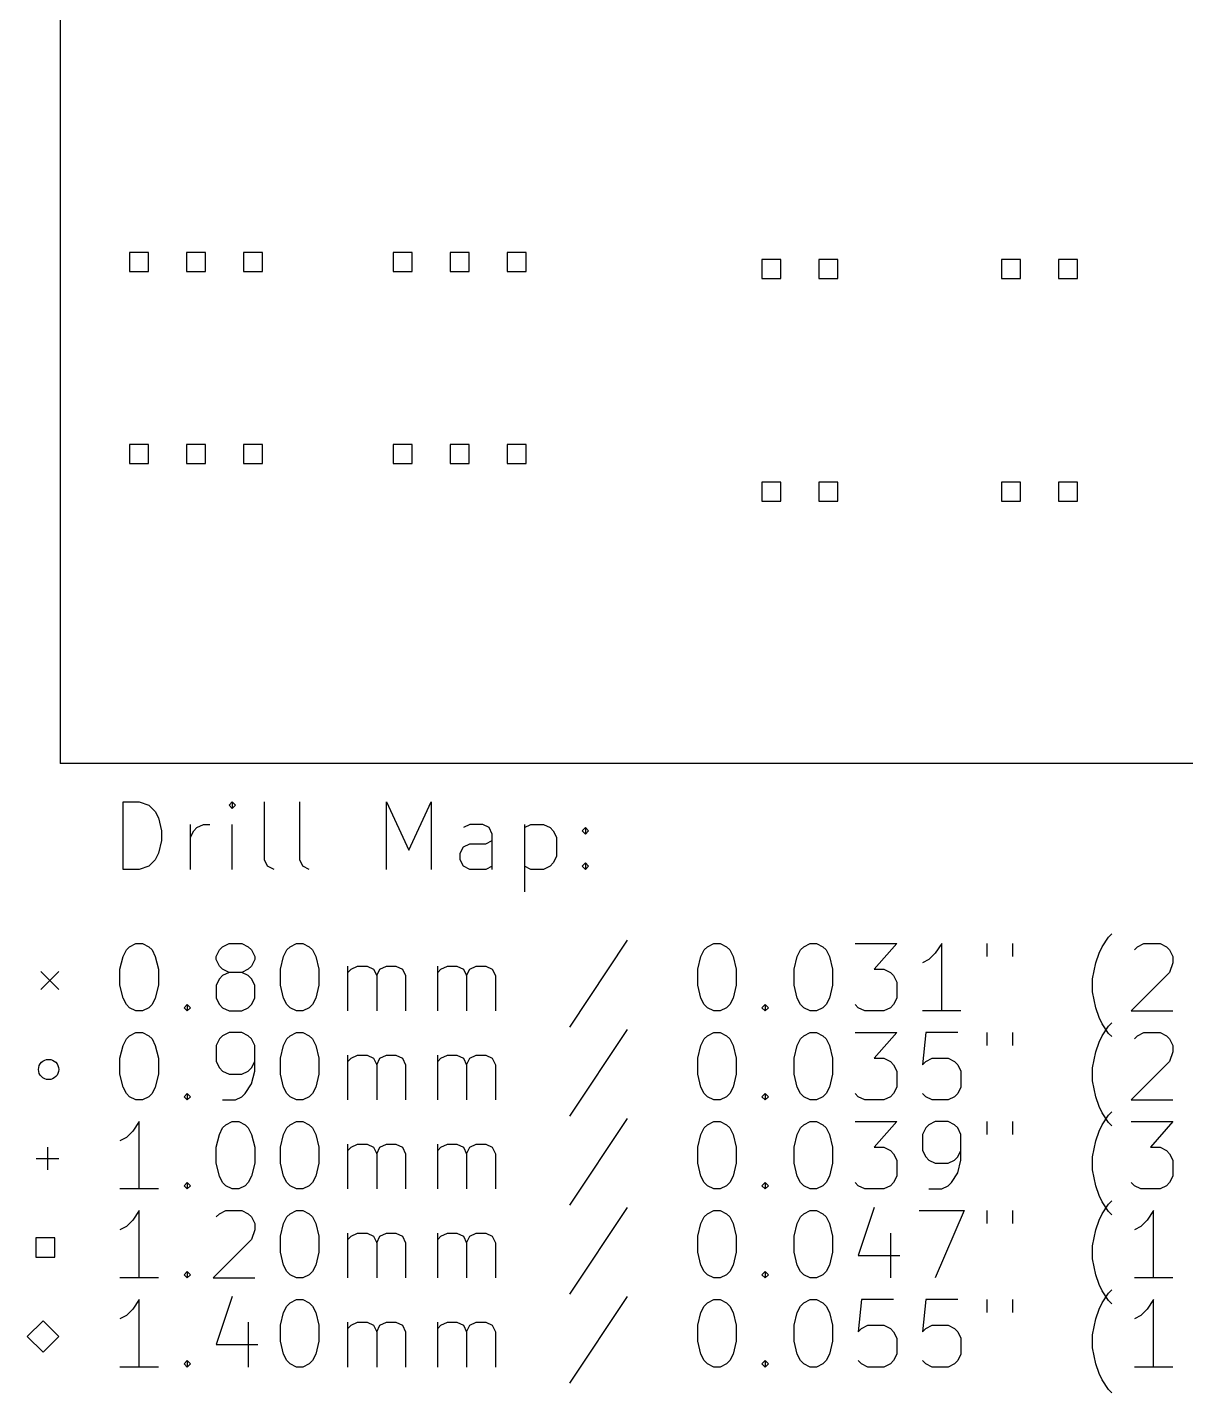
# Model space of a CAD drawing. Extents: x 37 to 138, y -165 to -40.
# Drawn here: x 37 to 88.6, y -165.2 to -104.5 of the extents above; entities that cross this region are included whole.
import ezdxf

# ---------------------------------------------------------------- set-up
doc = ezdxf.new("R2010")
doc.units = 0
doc.layers.add('BLACK', color=7, linetype='CONTINUOUS')

msp = doc.modelspace()

# ---------------------------------------------------------------- linework, layer by layer
at = {"layer": 'BLACK', "linetype": 'CONTINUOUS'}
for p, q in [((38.5064, -40.0304), (38.5064, -137.211)), ((42.4359, -114.486), (41.5873, -114.486)), ((41.5873, -114.486), (41.5873, -115.334)), ((42.4359, -115.334), (42.4359, -114.486)), ((44.9759, -114.486), (44.1273, -114.486)), ((44.1273, -114.486), (44.1273, -115.334)), ((44.9759, -115.334), (44.9759, -114.486)), ((47.5159, -114.486), (46.6673, -114.486)), ((46.6673, -114.486), (46.6673, -115.334)), ((47.5159, -115.334), (47.5159, -114.486)), ((54.1707, -114.486), (53.3221, -114.486)), ((53.3221, -114.486), (53.3221, -115.334)), ((54.1707, -115.334), (54.1707, -114.486)), ((56.7107, -114.486), (55.8621, -114.486)), ((55.8621, -114.486), (55.8621, -115.334)), ((56.7107, -115.334), (56.7107, -114.486)), ((59.2507, -114.486), (58.4021, -114.486)), ((58.4021, -114.486), (58.4021, -115.334)), ((59.2507, -115.334), (59.2507, -114.486)), ((70.5791, -114.79), (69.7305, -114.79)), ((69.7305, -114.79), (69.7305, -115.638)), ((70.5791, -115.638), (70.5791, -114.79)), ((73.1191, -114.79), (72.2705, -114.79)), ((72.2705, -114.79), (72.2705, -115.638)), ((73.1191, -115.638), (73.1191, -114.79)), ((81.2471, -114.79), (80.3985, -114.79)), ((80.3985, -114.79), (80.3985, -115.638)), ((81.2471, -115.638), (81.2471, -114.79)), ((83.7871, -114.79), (82.9385, -114.79)), ((82.9385, -114.79), (82.9385, -115.638)), ((83.7871, -115.638), (83.7871, -114.79)), ((41.5873, -115.334), (42.4359, -115.334)), ((44.1273, -115.334), (44.9759, -115.334)), ((46.6673, -115.334), (47.5159, -115.334)), ((53.3221, -115.334), (54.1707, -115.334)), ((55.8621, -115.334), (56.7107, -115.334)), ((58.4021, -115.334), (59.2507, -115.334)), ((69.7305, -115.638), (70.5791, -115.638)), ((72.2705, -115.638), (73.1191, -115.638)), ((80.3985, -115.638), (81.2471, -115.638)), ((82.9385, -115.638), (83.7871, -115.638)), ((42.4359, -123.02), (41.5873, -123.02)), ((41.5873, -123.02), (41.5873, -123.868)), ((42.4359, -123.868), (42.4359, -123.02)), ((44.9759, -123.02), (44.1273, -123.02)), ((44.1273, -123.02), (44.1273, -123.868)), ((44.9759, -123.868), (44.9759, -123.02)), ((47.5159, -123.02), (46.6673, -123.02)), ((46.6673, -123.02), (46.6673, -123.868)), ((47.5159, -123.868), (47.5159, -123.02)), ((54.1707, -123.02), (53.3221, -123.02)), ((53.3221, -123.02), (53.3221, -123.868)), ((54.1707, -123.868), (54.1707, -123.02)), ((56.7107, -123.02), (55.8621, -123.02)), ((55.8621, -123.02), (55.8621, -123.868)), ((56.7107, -123.868), (56.7107, -123.02)), ((59.2507, -123.02), (58.4021, -123.02)), ((58.4021, -123.02), (58.4021, -123.868)), ((59.2507, -123.868), (59.2507, -123.02)), ((41.5873, -123.868), (42.4359, -123.868)), ((44.1273, -123.868), (44.9759, -123.868)), ((46.6673, -123.868), (47.5159, -123.868)), ((53.3221, -123.868), (54.1707, -123.868)), ((55.8621, -123.868), (56.7107, -123.868)), ((58.4021, -123.868), (59.2507, -123.868)), ((70.5791, -124.696), (69.7305, -124.696)), ((69.7305, -124.696), (69.7305, -125.544)), ((70.5791, -125.544), (70.5791, -124.696)), ((73.1191, -124.696), (72.2705, -124.696)), ((72.2705, -124.696), (72.2705, -125.544)), ((73.1191, -125.544), (73.1191, -124.696)), ((81.2471, -124.696), (80.3985, -124.696)), ((80.3985, -124.696), (80.3985, -125.544)), ((81.2471, -125.544), (81.2471, -124.696)), ((83.7871, -124.696), (82.9385, -124.696)), ((82.9385, -124.696), (82.9385, -125.544)), ((83.7871, -125.544), (83.7871, -124.696)), ((69.7305, -125.544), (70.5791, -125.544)), ((72.2705, -125.544), (73.1191, -125.544)), ((80.3985, -125.544), (81.2471, -125.544)), ((82.9385, -125.544), (83.7871, -125.544)), ((138.227, -137.211), (38.5064, -137.211)), ((41.3107, -141.928), (41.3107, -138.928)), ((41.3107, -138.928), (42.025, -138.928)), ((42.025, -138.928), (42.4535, -139.071)), ((42.4535, -139.071), (42.7393, -139.357)), ((46.1678, -138.928), (46.025, -139.071)), ((46.025, -139.071), (46.1678, -139.214)), ((46.3107, -139.071), (46.1678, -138.928)), ((46.1678, -138.928), (46.1678, -139.214)), ((46.1678, -139.214), (46.3107, -139.071)), ((47.5964, -141.499), (47.5964, -138.928)), ((49.1678, -141.499), (49.1678, -138.928)), ((53.025, -141.928), (53.025, -138.928)), ((53.025, -138.928), (54.025, -141.071)), ((54.025, -141.071), (55.025, -138.928)), ((55.025, -138.928), (55.025, -141.928)), ((42.7393, -139.357), (42.8821, -139.642)), ((42.8821, -139.642), (43.025, -140.214)), ((43.025, -140.214), (43.025, -140.642)), ((44.3107, -141.928), (44.3107, -139.928)), ((44.3107, -140.499), (44.4535, -140.214)), ((44.4535, -140.214), (44.5964, -140.071)), ((44.5964, -140.071), (44.8821, -139.928)), ((44.8821, -139.928), (45.1678, -139.928)), ((46.1678, -141.928), (46.1678, -139.928)), ((56.7393, -139.928), (56.4535, -140.071)), ((57.3107, -139.928), (56.7393, -139.928)), ((57.5964, -140.071), (57.3107, -139.928)), ((57.7393, -140.357), (57.5964, -140.071)), ((59.1678, -139.928), (59.1678, -142.928)), ((59.1678, -140.071), (59.4535, -139.928)), ((59.4535, -139.928), (60.025, -139.928)), ((60.025, -139.928), (60.3107, -140.071)), ((60.3107, -140.071), (60.4535, -140.214)), ((60.4535, -140.214), (60.5964, -140.499)), ((61.7393, -140.214), (61.8821, -140.071)), ((61.8821, -140.357), (61.7393, -140.214)), ((61.8821, -140.071), (62.025, -140.214)), ((61.8821, -140.071), (61.8821, -140.357)), ((62.025, -140.214), (61.8821, -140.357)), ((43.025, -140.642), (42.8821, -141.214)), ((56.3107, -141.214), (56.4535, -140.928)), ((56.4535, -140.928), (56.7393, -140.785)), ((56.7393, -140.785), (57.4535, -140.785)), ((57.4535, -140.785), (57.7393, -140.642)), ((57.7393, -141.928), (57.7393, -140.357)), ((60.5964, -140.499), (60.5964, -141.357)), ((42.7393, -141.499), (42.4535, -141.785)), ((42.8821, -141.214), (42.7393, -141.499)), ((47.7393, -141.785), (47.5964, -141.499)), ((49.3107, -141.785), (49.1678, -141.499)), ((56.3107, -141.499), (56.3107, -141.214)), ((56.4535, -141.785), (56.3107, -141.499)), ((60.5964, -141.357), (60.4535, -141.642)), ((42.025, -141.928), (41.3107, -141.928)), ((42.4535, -141.785), (42.025, -141.928)), ((48.025, -141.928), (47.7393, -141.785)), ((49.5964, -141.928), (49.3107, -141.785)), ((56.7393, -141.928), (56.4535, -141.785)), ((57.4535, -141.928), (56.7393, -141.928)), ((57.7393, -141.785), (57.4535, -141.928)), ((59.4535, -141.928), (59.1678, -141.785)), ((60.025, -141.928), (59.4535, -141.928)), ((60.3107, -141.785), (60.025, -141.928)), ((60.4535, -141.642), (60.3107, -141.785)), ((61.7393, -141.785), (61.8821, -141.642)), ((61.8821, -141.928), (61.7393, -141.785)), ((61.8821, -141.642), (62.025, -141.785)), ((61.8821, -141.642), (61.8821, -141.928)), ((62.025, -141.785), (61.8821, -141.928)), ((63.7393, -145.085), (61.1678, -148.942)), ((84.8821, -145.371), (85.1678, -144.942)), ((85.1678, -144.942), (85.3107, -144.799)), ((41.3107, -145.799), (41.4535, -145.514)), ((41.4535, -145.514), (41.5964, -145.371)), ((41.5964, -145.371), (41.8821, -145.228)), ((41.8821, -145.228), (42.1678, -145.228)), ((42.1678, -145.228), (42.4535, -145.371)), ((42.4535, -145.371), (42.5964, -145.514)), ((42.5964, -145.514), (42.7393, -145.799)), ((45.4535, -145.799), (45.5964, -145.514)), ((45.5964, -145.514), (45.7393, -145.371)), ((45.7393, -145.371), (46.025, -145.228)), ((46.025, -145.228), (46.5964, -145.228)), ((46.5964, -145.228), (46.8821, -145.371)), ((46.8821, -145.371), (47.025, -145.514)), ((47.025, -145.514), (47.1678, -145.799)), ((48.4535, -145.799), (48.5964, -145.514)), ((48.5964, -145.514), (48.7393, -145.371)), ((48.7393, -145.371), (49.025, -145.228)), ((49.025, -145.228), (49.3107, -145.228)), ((49.3107, -145.228), (49.5964, -145.371)), ((49.5964, -145.371), (49.7393, -145.514)), ((49.7393, -145.514), (49.8821, -145.799)), ((67.025, -145.799), (67.1678, -145.514)), ((67.1678, -145.514), (67.3107, -145.371)), ((67.3107, -145.371), (67.5964, -145.228)), ((67.5964, -145.228), (67.8821, -145.228)), ((67.8821, -145.228), (68.1678, -145.371)), ((68.1678, -145.371), (68.3107, -145.514)), ((68.3107, -145.514), (68.4535, -145.799)), ((71.3107, -145.799), (71.4535, -145.514)), ((71.4535, -145.514), (71.5964, -145.371)), ((71.5964, -145.371), (71.8821, -145.228)), ((71.8821, -145.228), (72.1678, -145.228)), ((72.1678, -145.228), (72.4535, -145.371)), ((72.4535, -145.371), (72.5964, -145.514)), ((72.5964, -145.514), (72.7393, -145.799)), ((73.8821, -145.228), (75.7393, -145.228)), ((75.7393, -145.228), (74.7393, -146.371)), ((77.4535, -145.657), (77.1678, -145.942)), ((77.7393, -145.228), (77.4535, -145.657)), ((77.7393, -148.228), (77.7393, -145.228)), ((79.7393, -145.228), (79.7393, -145.799)), ((80.8821, -145.228), (80.8821, -145.799)), ((84.5964, -146.085), (84.7393, -145.657)), ((84.7393, -145.657), (84.8821, -145.371)), ((86.3107, -145.514), (86.4535, -145.371)), ((86.4535, -145.371), (86.7393, -145.228)), ((86.7393, -145.228), (87.4535, -145.228)), ((87.4535, -145.228), (87.7393, -145.371)), ((87.7393, -145.371), (87.8821, -145.514)), ((87.8821, -145.514), (88.025, -145.799)), ((41.1678, -146.371), (41.3107, -145.799)), ((41.1678, -147.085), (41.1678, -146.371)), ((42.7393, -145.799), (42.8821, -146.371)), ((42.8821, -146.371), (42.8821, -147.085)), ((45.4535, -145.942), (45.4535, -145.799)), ((45.5964, -146.228), (45.4535, -145.942)), ((45.7393, -146.371), (45.5964, -146.228)), ((46.025, -146.514), (45.7393, -146.371)), ((46.8821, -146.371), (46.5964, -146.514)), ((47.025, -146.228), (46.8821, -146.371)), ((47.1678, -145.942), (47.025, -146.228)), ((47.1678, -145.799), (47.1678, -145.942)), ((48.3107, -146.371), (48.4535, -145.799)), ((48.3107, -147.085), (48.3107, -146.371)), ((49.8821, -145.799), (50.025, -146.371)), ((50.025, -146.371), (50.025, -147.085)), ((51.3107, -148.228), (51.3107, -146.228)), ((51.3107, -146.514), (51.4535, -146.371)), ((51.4535, -146.371), (51.7393, -146.228)), ((51.7393, -146.228), (52.1678, -146.228)), ((52.1678, -146.228), (52.4535, -146.371)), ((52.4535, -146.371), (52.5964, -146.657)), ((52.5964, -146.657), (52.7393, -146.371)), ((52.7393, -146.371), (53.025, -146.228)), ((53.025, -146.228), (53.4535, -146.228)), ((53.4535, -146.228), (53.7393, -146.371)), ((53.7393, -146.371), (53.8821, -146.657)), ((55.3107, -148.228), (55.3107, -146.228)), ((55.3107, -146.514), (55.4535, -146.371)), ((55.4535, -146.371), (55.7393, -146.228)), ((55.7393, -146.228), (56.1678, -146.228)), ((56.1678, -146.228), (56.4535, -146.371)), ((56.4535, -146.371), (56.5964, -146.657)), ((56.5964, -146.657), (56.7393, -146.371)), ((56.7393, -146.371), (57.025, -146.228)), ((57.025, -146.228), (57.4535, -146.228)), ((57.4535, -146.228), (57.7393, -146.371)), ((57.7393, -146.371), (57.8821, -146.657)), ((66.8821, -146.371), (67.025, -145.799)), ((66.8821, -147.085), (66.8821, -146.371)), ((68.4535, -145.799), (68.5964, -146.371)), ((68.5964, -146.371), (68.5964, -147.085)), ((71.1678, -146.371), (71.3107, -145.799)), ((71.1678, -147.085), (71.1678, -146.371)), ((72.7393, -145.799), (72.8821, -146.371)), ((72.8821, -146.371), (72.8821, -147.085)), ((74.7393, -146.371), (75.1678, -146.371)), ((75.1678, -146.371), (75.4535, -146.514)), ((77.1678, -145.942), (76.8821, -146.085)), ((84.4535, -146.799), (84.5964, -146.085)), ((88.025, -146.085), (87.8821, -146.514)), ((88.025, -145.799), (88.025, -146.085)), ((37.6464, -146.471), (38.4464, -147.271)), ((38.4464, -146.471), (37.6464, -147.271)), ((45.5964, -146.799), (45.4535, -147.085)), ((45.7393, -146.657), (45.5964, -146.799)), ((46.025, -146.514), (45.7393, -146.657)), ((46.5964, -146.514), (46.025, -146.514)), ((46.8821, -146.657), (46.5964, -146.514)), ((47.025, -146.799), (46.8821, -146.657)), ((47.1678, -147.085), (47.025, -146.799)), ((52.5964, -146.657), (52.5964, -148.228)), ((53.8821, -146.657), (53.8821, -148.228)), ((56.5964, -146.657), (56.5964, -148.228)), ((57.8821, -146.657), (57.8821, -148.228)), ((75.4535, -146.514), (75.5964, -146.657)), ((75.5964, -146.657), (75.7393, -146.942)), ((75.7393, -146.942), (75.7393, -147.657)), ((84.4535, -147.371), (84.4535, -146.799)), ((87.8821, -146.514), (86.1678, -148.228)), ((41.3107, -147.657), (41.1678, -147.085)), ((42.8821, -147.085), (42.7393, -147.657)), ((45.4535, -147.085), (45.4535, -147.657)), ((47.1678, -147.657), (47.1678, -147.085)), ((48.4535, -147.657), (48.3107, -147.085)), ((50.025, -147.085), (49.8821, -147.657)), ((67.025, -147.657), (66.8821, -147.085)), ((68.5964, -147.085), (68.4535, -147.657)), ((71.3107, -147.657), (71.1678, -147.085)), ((72.8821, -147.085), (72.7393, -147.657)), ((84.5964, -148.085), (84.4535, -147.371)), ((41.4535, -147.942), (41.3107, -147.657)), ((41.5964, -148.085), (41.4535, -147.942)), ((41.8821, -148.228), (41.5964, -148.085)), ((42.4535, -148.085), (42.1678, -148.228)), ((42.5964, -147.942), (42.4535, -148.085)), ((42.7393, -147.657), (42.5964, -147.942)), ((44.025, -148.085), (44.1678, -147.942)), ((44.1678, -148.228), (44.025, -148.085)), ((44.1678, -147.942), (44.3107, -148.085)), ((44.1678, -147.942), (44.1678, -148.228)), ((44.3107, -148.085), (44.1678, -148.228)), ((45.4535, -147.657), (45.5964, -147.942)), ((45.5964, -147.942), (45.7393, -148.085)), ((45.7393, -148.085), (46.025, -148.228)), ((46.5964, -148.228), (46.8821, -148.085)), ((46.8821, -148.085), (47.025, -147.942)), ((47.025, -147.942), (47.1678, -147.657)), ((48.5964, -147.942), (48.4535, -147.657)), ((48.7393, -148.085), (48.5964, -147.942)), ((49.025, -148.228), (48.7393, -148.085)), ((49.5964, -148.085), (49.3107, -148.228)), ((49.7393, -147.942), (49.5964, -148.085)), ((49.8821, -147.657), (49.7393, -147.942)), ((67.1678, -147.942), (67.025, -147.657)), ((67.3107, -148.085), (67.1678, -147.942)), ((67.5964, -148.228), (67.3107, -148.085)), ((68.1678, -148.085), (67.8821, -148.228)), ((68.3107, -147.942), (68.1678, -148.085)), ((68.4535, -147.657), (68.3107, -147.942)), ((69.7393, -148.085), (69.8821, -147.942)), ((69.8821, -148.228), (69.7393, -148.085)), ((69.8821, -147.942), (70.025, -148.085)), ((69.8821, -147.942), (69.8821, -148.228)), ((70.025, -148.085), (69.8821, -148.228)), ((71.4535, -147.942), (71.3107, -147.657)), ((71.5964, -148.085), (71.4535, -147.942)), ((71.8821, -148.228), (71.5964, -148.085)), ((72.4535, -148.085), (72.1678, -148.228)), ((72.5964, -147.942), (72.4535, -148.085)), ((72.7393, -147.657), (72.5964, -147.942)), ((74.025, -148.085), (73.8821, -147.942)), ((74.3107, -148.228), (74.025, -148.085)), ((75.4535, -148.085), (75.1678, -148.228)), ((75.5964, -147.942), (75.4535, -148.085)), ((75.7393, -147.657), (75.5964, -147.942)), ((84.7393, -148.514), (84.5964, -148.085)), ((42.1678, -148.228), (41.8821, -148.228)), ((46.025, -148.228), (46.5964, -148.228)), ((49.3107, -148.228), (49.025, -148.228)), ((67.8821, -148.228), (67.5964, -148.228)), ((72.1678, -148.228), (71.8821, -148.228)), ((75.1678, -148.228), (74.3107, -148.228)), ((78.5964, -148.228), (76.8821, -148.228)), ((84.8821, -148.799), (84.7393, -148.514)), ((85.1678, -149.228), (84.8821, -148.799)), ((85.1678, -148.902), (85.3107, -148.759)), ((86.1678, -148.228), (88.025, -148.228)), ((41.4535, -149.474), (41.5964, -149.331)), ((41.5964, -149.331), (41.8821, -149.188)), ((41.8821, -149.188), (42.1678, -149.188)), ((42.1678, -149.188), (42.4535, -149.331)), ((42.4535, -149.331), (42.5964, -149.474)), ((45.7393, -149.331), (45.5964, -149.474)), ((46.025, -149.188), (45.7393, -149.331)), ((46.5964, -149.188), (46.025, -149.188)), ((46.8821, -149.331), (46.5964, -149.188)), ((47.025, -149.474), (46.8821, -149.331)), ((48.5964, -149.474), (48.7393, -149.331)), ((48.7393, -149.331), (49.025, -149.188)), ((49.025, -149.188), (49.3107, -149.188)), ((49.3107, -149.188), (49.5964, -149.331)), ((49.5964, -149.331), (49.7393, -149.474)), ((63.7393, -149.045), (61.1678, -152.902)), ((67.1678, -149.474), (67.3107, -149.331)), ((67.3107, -149.331), (67.5964, -149.188)), ((67.5964, -149.188), (67.8821, -149.188)), ((67.8821, -149.188), (68.1678, -149.331)), ((68.1678, -149.331), (68.3107, -149.474)), ((71.4535, -149.474), (71.5964, -149.331)), ((71.5964, -149.331), (71.8821, -149.188)), ((71.8821, -149.188), (72.1678, -149.188)), ((72.1678, -149.188), (72.4535, -149.331)), ((72.4535, -149.331), (72.5964, -149.474)), ((73.8821, -149.188), (75.7393, -149.188)), ((75.7393, -149.188), (74.7393, -150.331)), ((77.025, -149.188), (76.8821, -150.617)), ((78.4535, -149.188), (77.025, -149.188)), ((79.7393, -149.188), (79.7393, -149.759)), ((80.8821, -149.188), (80.8821, -149.759)), ((84.7393, -149.617), (84.8821, -149.331)), ((84.8821, -149.331), (85.1678, -148.902)), ((85.3107, -149.371), (85.1678, -149.228)), ((86.3107, -149.474), (86.4535, -149.331)), ((86.4535, -149.331), (86.7393, -149.188)), ((86.7393, -149.188), (87.4535, -149.188)), ((87.4535, -149.188), (87.7393, -149.331)), ((87.7393, -149.331), (87.8821, -149.474)), ((41.1678, -150.331), (41.3107, -149.759)), ((41.3107, -149.759), (41.4535, -149.474)), ((42.5964, -149.474), (42.7393, -149.759)), ((42.7393, -149.759), (42.8821, -150.331)), ((45.5964, -149.474), (45.4535, -149.759)), ((45.4535, -149.759), (45.4535, -150.474)), ((47.1678, -149.759), (47.025, -149.474)), ((47.1678, -150.902), (47.1678, -149.759)), ((48.3107, -150.331), (48.4535, -149.759)), ((48.4535, -149.759), (48.5964, -149.474)), ((49.7393, -149.474), (49.8821, -149.759)), ((49.8821, -149.759), (50.025, -150.331)), ((66.8821, -150.331), (67.025, -149.759)), ((67.025, -149.759), (67.1678, -149.474)), ((68.3107, -149.474), (68.4535, -149.759)), ((68.4535, -149.759), (68.5964, -150.331)), ((71.1678, -150.331), (71.3107, -149.759)), ((71.3107, -149.759), (71.4535, -149.474)), ((72.5964, -149.474), (72.7393, -149.759)), ((72.7393, -149.759), (72.8821, -150.331)), ((84.4535, -150.759), (84.5964, -150.045)), ((84.5964, -150.045), (84.7393, -149.617)), ((87.8821, -149.474), (88.025, -149.759)), ((88.025, -150.045), (87.8821, -150.474)), ((88.025, -149.759), (88.025, -150.045)), ((41.1678, -151.045), (41.1678, -150.331)), ((42.8821, -150.331), (42.8821, -151.045)), ((45.4535, -150.474), (45.5964, -150.759)), ((47.025, -150.759), (47.1678, -150.474)), ((48.3107, -151.045), (48.3107, -150.331)), ((50.025, -150.331), (50.025, -151.045)), ((51.3107, -152.188), (51.3107, -150.188)), ((51.3107, -150.474), (51.4535, -150.331)), ((51.4535, -150.331), (51.7393, -150.188)), ((51.7393, -150.188), (52.1678, -150.188)), ((52.1678, -150.188), (52.4535, -150.331)), ((52.4535, -150.331), (52.5964, -150.617)), ((52.5964, -150.617), (52.7393, -150.331)), ((52.5964, -150.617), (52.5964, -152.188)), ((52.7393, -150.331), (53.025, -150.188)), ((53.025, -150.188), (53.4535, -150.188)), ((53.4535, -150.188), (53.7393, -150.331)), ((53.7393, -150.331), (53.8821, -150.617)), ((53.8821, -150.617), (53.8821, -152.188)), ((55.3107, -152.188), (55.3107, -150.188)), ((55.3107, -150.474), (55.4535, -150.331)), ((55.4535, -150.331), (55.7393, -150.188)), ((55.7393, -150.188), (56.1678, -150.188)), ((56.1678, -150.188), (56.4535, -150.331)), ((56.4535, -150.331), (56.5964, -150.617)), ((56.5964, -150.617), (56.7393, -150.331)), ((56.5964, -150.617), (56.5964, -152.188)), ((56.7393, -150.331), (57.025, -150.188)), ((57.025, -150.188), (57.4535, -150.188)), ((57.4535, -150.188), (57.7393, -150.331)), ((57.7393, -150.331), (57.8821, -150.617)), ((57.8821, -150.617), (57.8821, -152.188)), ((66.8821, -151.045), (66.8821, -150.331)), ((68.5964, -150.331), (68.5964, -151.045)), ((71.1678, -151.045), (71.1678, -150.331)), ((72.8821, -150.331), (72.8821, -151.045)), ((74.7393, -150.331), (75.1678, -150.331)), ((75.1678, -150.331), (75.4535, -150.474)), ((75.4535, -150.474), (75.5964, -150.617)), ((75.5964, -150.617), (75.7393, -150.902)), ((76.8821, -150.617), (77.025, -150.474)), ((77.025, -150.474), (77.3107, -150.331)), ((77.3107, -150.331), (78.025, -150.331)), ((78.025, -150.331), (78.3107, -150.474)), ((78.3107, -150.474), (78.4535, -150.617)), ((78.4535, -150.617), (78.5964, -150.902)), ((87.8821, -150.474), (86.1678, -152.188)), ((41.3107, -151.617), (41.1678, -151.045)), ((42.8821, -151.045), (42.7393, -151.617)), ((45.5964, -150.759), (45.7393, -150.902)), ((45.7393, -150.902), (46.025, -151.045)), ((46.025, -151.045), (46.5964, -151.045)), ((46.5964, -151.045), (46.8821, -150.902)), ((46.8821, -150.902), (47.025, -150.759)), ((47.025, -151.474), (47.1678, -150.902)), ((48.4535, -151.617), (48.3107, -151.045)), ((50.025, -151.045), (49.8821, -151.617)), ((67.025, -151.617), (66.8821, -151.045)), ((68.5964, -151.045), (68.4535, -151.617)), ((71.3107, -151.617), (71.1678, -151.045)), ((72.8821, -151.045), (72.7393, -151.617)), ((75.7393, -150.902), (75.7393, -151.617)), ((78.5964, -150.902), (78.5964, -151.617)), ((84.4535, -151.331), (84.4535, -150.759)), ((41.4535, -151.902), (41.3107, -151.617)), ((42.7393, -151.617), (42.5964, -151.902)), ((46.7393, -151.902), (47.025, -151.474)), ((48.5964, -151.902), (48.4535, -151.617)), ((49.8821, -151.617), (49.7393, -151.902)), ((67.1678, -151.902), (67.025, -151.617)), ((68.4535, -151.617), (68.3107, -151.902)), ((71.4535, -151.902), (71.3107, -151.617)), ((72.7393, -151.617), (72.5964, -151.902)), ((75.7393, -151.617), (75.5964, -151.902)), ((78.5964, -151.617), (78.4535, -151.902)), ((84.5964, -152.045), (84.4535, -151.331)), ((41.5964, -152.045), (41.4535, -151.902)), ((41.8821, -152.188), (41.5964, -152.045)), ((42.1678, -152.188), (41.8821, -152.188)), ((42.4535, -152.045), (42.1678, -152.188)), ((42.5964, -151.902), (42.4535, -152.045)), ((44.025, -152.045), (44.1678, -151.902)), ((44.1678, -152.188), (44.025, -152.045)), ((44.1678, -151.902), (44.3107, -152.045)), ((44.1678, -151.902), (44.1678, -152.188)), ((44.3107, -152.045), (44.1678, -152.188)), ((45.7393, -152.188), (46.3107, -152.188)), ((46.3107, -152.188), (46.5964, -152.045)), ((46.5964, -152.045), (46.7393, -151.902)), ((48.7393, -152.045), (48.5964, -151.902)), ((49.025, -152.188), (48.7393, -152.045)), ((49.3107, -152.188), (49.025, -152.188)), ((49.5964, -152.045), (49.3107, -152.188)), ((49.7393, -151.902), (49.5964, -152.045)), ((67.3107, -152.045), (67.1678, -151.902)), ((67.5964, -152.188), (67.3107, -152.045)), ((67.8821, -152.188), (67.5964, -152.188)), ((68.1678, -152.045), (67.8821, -152.188)), ((68.3107, -151.902), (68.1678, -152.045)), ((69.7393, -152.045), (69.8821, -151.902)), ((69.8821, -152.188), (69.7393, -152.045)), ((69.8821, -151.902), (70.025, -152.045)), ((69.8821, -151.902), (69.8821, -152.188)), ((70.025, -152.045), (69.8821, -152.188)), ((71.5964, -152.045), (71.4535, -151.902)), ((71.8821, -152.188), (71.5964, -152.045)), ((72.1678, -152.188), (71.8821, -152.188)), ((72.4535, -152.045), (72.1678, -152.188)), ((72.5964, -151.902), (72.4535, -152.045)), ((74.025, -152.045), (73.8821, -151.902)), ((74.3107, -152.188), (74.025, -152.045)), ((75.1678, -152.188), (74.3107, -152.188)), ((75.4535, -152.045), (75.1678, -152.188)), ((75.5964, -151.902), (75.4535, -152.045)), ((77.025, -152.045), (76.8821, -151.902)), ((77.3107, -152.188), (77.025, -152.045)), ((78.025, -152.188), (77.3107, -152.188)), ((78.3107, -152.045), (78.025, -152.188)), ((78.4535, -151.902), (78.3107, -152.045)), ((84.7393, -152.474), (84.5964, -152.045)), ((84.8821, -152.759), (84.7393, -152.474)), ((86.1678, -152.188), (88.025, -152.188)), ((63.7393, -153.005), (61.1678, -156.862)), ((85.1678, -153.188), (84.8821, -152.759)), ((84.8821, -153.291), (85.1678, -152.862)), ((85.1678, -152.862), (85.3107, -152.719)), ((41.7393, -153.577), (41.4535, -153.862)), ((42.025, -153.148), (41.7393, -153.577)), ((42.025, -156.148), (42.025, -153.148)), ((45.5964, -153.719), (45.7393, -153.434)), ((45.7393, -153.434), (45.8821, -153.291)), ((45.8821, -153.291), (46.1678, -153.148)), ((46.1678, -153.148), (46.4535, -153.148)), ((46.4535, -153.148), (46.7393, -153.291)), ((46.7393, -153.291), (46.8821, -153.434)), ((46.8821, -153.434), (47.025, -153.719)), ((48.4535, -153.719), (48.5964, -153.434)), ((48.5964, -153.434), (48.7393, -153.291)), ((48.7393, -153.291), (49.025, -153.148)), ((49.025, -153.148), (49.3107, -153.148)), ((49.3107, -153.148), (49.5964, -153.291)), ((49.5964, -153.291), (49.7393, -153.434)), ((49.7393, -153.434), (49.8821, -153.719)), ((67.025, -153.719), (67.1678, -153.434)), ((67.1678, -153.434), (67.3107, -153.291)), ((67.3107, -153.291), (67.5964, -153.148)), ((67.5964, -153.148), (67.8821, -153.148)), ((67.8821, -153.148), (68.1678, -153.291)), ((68.1678, -153.291), (68.3107, -153.434)), ((68.3107, -153.434), (68.4535, -153.719)), ((71.3107, -153.719), (71.4535, -153.434)), ((71.4535, -153.434), (71.5964, -153.291)), ((71.5964, -153.291), (71.8821, -153.148)), ((71.8821, -153.148), (72.1678, -153.148)), ((72.1678, -153.148), (72.4535, -153.291)), ((72.4535, -153.291), (72.5964, -153.434)), ((72.5964, -153.434), (72.7393, -153.719)), ((73.8821, -153.148), (75.7393, -153.148)), ((75.7393, -153.148), (74.7393, -154.291)), ((77.025, -153.434), (76.8821, -153.719)), ((77.1678, -153.291), (77.025, -153.434)), ((77.4535, -153.148), (77.1678, -153.291)), ((78.025, -153.148), (77.4535, -153.148)), ((78.3107, -153.291), (78.025, -153.148)), ((78.4535, -153.434), (78.3107, -153.291)), ((78.5964, -153.719), (78.4535, -153.434)), ((79.7393, -153.148), (79.7393, -153.719)), ((80.8821, -153.148), (80.8821, -153.719)), ((84.5964, -154.005), (84.7393, -153.577)), ((84.7393, -153.577), (84.8821, -153.291)), ((85.3107, -153.331), (85.1678, -153.188)), ((86.1678, -153.148), (88.025, -153.148)), ((88.025, -153.148), (87.025, -154.291)), ((37.9464, -154.291), (37.9464, -155.291)), ((41.4535, -153.862), (41.1678, -154.005)), ((45.4535, -154.291), (45.5964, -153.719)), ((45.4535, -155.005), (45.4535, -154.291)), ((47.025, -153.719), (47.1678, -154.291)), ((47.1678, -154.291), (47.1678, -155.005)), ((48.3107, -154.291), (48.4535, -153.719)), ((48.3107, -155.005), (48.3107, -154.291)), ((49.8821, -153.719), (50.025, -154.291)), ((50.025, -154.291), (50.025, -155.005)), ((51.3107, -156.148), (51.3107, -154.148)), ((51.3107, -154.434), (51.4535, -154.291)), ((51.4535, -154.291), (51.7393, -154.148)), ((51.7393, -154.148), (52.1678, -154.148)), ((52.1678, -154.148), (52.4535, -154.291)), ((52.4535, -154.291), (52.5964, -154.577)), ((52.5964, -154.577), (52.7393, -154.291)), ((52.7393, -154.291), (53.025, -154.148)), ((53.025, -154.148), (53.4535, -154.148)), ((53.4535, -154.148), (53.7393, -154.291)), ((53.7393, -154.291), (53.8821, -154.577)), ((55.3107, -156.148), (55.3107, -154.148)), ((55.3107, -154.434), (55.4535, -154.291)), ((55.4535, -154.291), (55.7393, -154.148)), ((55.7393, -154.148), (56.1678, -154.148)), ((56.1678, -154.148), (56.4535, -154.291)), ((56.4535, -154.291), (56.5964, -154.577)), ((56.5964, -154.577), (56.7393, -154.291)), ((56.7393, -154.291), (57.025, -154.148)), ((57.025, -154.148), (57.4535, -154.148)), ((57.4535, -154.148), (57.7393, -154.291)), ((57.7393, -154.291), (57.8821, -154.577)), ((66.8821, -154.291), (67.025, -153.719)), ((66.8821, -155.005), (66.8821, -154.291)), ((68.4535, -153.719), (68.5964, -154.291)), ((68.5964, -154.291), (68.5964, -155.005)), ((71.1678, -154.291), (71.3107, -153.719)), ((71.1678, -155.005), (71.1678, -154.291)), ((72.7393, -153.719), (72.8821, -154.291)), ((72.8821, -154.291), (72.8821, -155.005)), ((74.7393, -154.291), (75.1678, -154.291)), ((75.1678, -154.291), (75.4535, -154.434)), ((76.8821, -153.719), (76.8821, -154.434)), ((78.5964, -154.862), (78.5964, -153.719)), ((84.4535, -154.719), (84.5964, -154.005)), ((87.025, -154.291), (87.4535, -154.291)), ((87.4535, -154.291), (87.7393, -154.434)), ((37.4464, -154.791), (38.4464, -154.791)), ((52.5964, -154.577), (52.5964, -156.148)), ((53.8821, -154.577), (53.8821, -156.148)), ((56.5964, -154.577), (56.5964, -156.148)), ((57.8821, -154.577), (57.8821, -156.148)), ((75.4535, -154.434), (75.5964, -154.577)), ((75.5964, -154.577), (75.7393, -154.862)), ((75.7393, -154.862), (75.7393, -155.577)), ((76.8821, -154.434), (77.025, -154.719)), ((77.025, -154.719), (77.1678, -154.862)), ((77.1678, -154.862), (77.4535, -155.005)), ((78.025, -155.005), (78.3107, -154.862)), ((78.3107, -154.862), (78.4535, -154.719)), ((78.4535, -154.719), (78.5964, -154.434)), ((78.4535, -155.434), (78.5964, -154.862)), ((84.4535, -155.291), (84.4535, -154.719)), ((87.7393, -154.434), (87.8821, -154.577)), ((87.8821, -154.577), (88.025, -154.862)), ((88.025, -154.862), (88.025, -155.577)), ((45.5964, -155.577), (45.4535, -155.005)), ((47.1678, -155.005), (47.025, -155.577)), ((48.4535, -155.577), (48.3107, -155.005)), ((50.025, -155.005), (49.8821, -155.577)), ((67.025, -155.577), (66.8821, -155.005)), ((68.5964, -155.005), (68.4535, -155.577)), ((71.3107, -155.577), (71.1678, -155.005)), ((72.8821, -155.005), (72.7393, -155.577)), ((77.4535, -155.005), (78.025, -155.005)), ((78.1678, -155.862), (78.4535, -155.434)), ((84.5964, -156.005), (84.4535, -155.291)), ((44.025, -156.005), (44.1678, -155.862)), ((44.1678, -156.148), (44.025, -156.005)), ((44.1678, -155.862), (44.3107, -156.005)), ((44.1678, -155.862), (44.1678, -156.148)), ((44.3107, -156.005), (44.1678, -156.148)), ((45.7393, -155.862), (45.5964, -155.577)), ((45.8821, -156.005), (45.7393, -155.862)), ((46.1678, -156.148), (45.8821, -156.005)), ((46.7393, -156.005), (46.4535, -156.148)), ((46.8821, -155.862), (46.7393, -156.005)), ((47.025, -155.577), (46.8821, -155.862)), ((48.5964, -155.862), (48.4535, -155.577)), ((48.7393, -156.005), (48.5964, -155.862)), ((49.025, -156.148), (48.7393, -156.005)), ((49.5964, -156.005), (49.3107, -156.148)), ((49.7393, -155.862), (49.5964, -156.005)), ((49.8821, -155.577), (49.7393, -155.862)), ((67.1678, -155.862), (67.025, -155.577)), ((67.3107, -156.005), (67.1678, -155.862)), ((67.5964, -156.148), (67.3107, -156.005)), ((68.1678, -156.005), (67.8821, -156.148)), ((68.3107, -155.862), (68.1678, -156.005)), ((68.4535, -155.577), (68.3107, -155.862)), ((69.7393, -156.005), (69.8821, -155.862)), ((69.8821, -156.148), (69.7393, -156.005)), ((69.8821, -155.862), (70.025, -156.005)), ((69.8821, -155.862), (69.8821, -156.148)), ((70.025, -156.005), (69.8821, -156.148)), ((71.4535, -155.862), (71.3107, -155.577)), ((71.5964, -156.005), (71.4535, -155.862)), ((71.8821, -156.148), (71.5964, -156.005)), ((72.4535, -156.005), (72.1678, -156.148)), ((72.5964, -155.862), (72.4535, -156.005)), ((72.7393, -155.577), (72.5964, -155.862)), ((74.025, -156.005), (73.8821, -155.862)), ((74.3107, -156.148), (74.025, -156.005)), ((75.4535, -156.005), (75.1678, -156.148)), ((75.5964, -155.862), (75.4535, -156.005)), ((75.7393, -155.577), (75.5964, -155.862)), ((77.7393, -156.148), (78.025, -156.005)), ((78.025, -156.005), (78.1678, -155.862)), ((84.7393, -156.434), (84.5964, -156.005)), ((86.3107, -156.005), (86.1678, -155.862)), ((86.5964, -156.148), (86.3107, -156.005)), ((87.7393, -156.005), (87.4535, -156.148)), ((87.8821, -155.862), (87.7393, -156.005)), ((88.025, -155.577), (87.8821, -155.862)), ((42.8821, -156.148), (41.1678, -156.148)), ((46.4535, -156.148), (46.1678, -156.148)), ((49.3107, -156.148), (49.025, -156.148)), ((67.8821, -156.148), (67.5964, -156.148)), ((72.1678, -156.148), (71.8821, -156.148)), ((75.1678, -156.148), (74.3107, -156.148)), ((77.1678, -156.148), (77.7393, -156.148)), ((84.8821, -156.719), (84.7393, -156.434)), ((85.1678, -157.148), (84.8821, -156.719)), ((85.1678, -156.822), (85.3107, -156.679)), ((87.4535, -156.148), (86.5964, -156.148)), ((42.025, -157.108), (41.7393, -157.537)), ((42.025, -160.108), (42.025, -157.108)), ((45.4535, -157.394), (45.5964, -157.251)), ((45.5964, -157.251), (45.8821, -157.108)), ((45.8821, -157.108), (46.5964, -157.108)), ((46.5964, -157.108), (46.8821, -157.251)), ((46.8821, -157.251), (47.025, -157.394)), ((48.5964, -157.394), (48.7393, -157.251)), ((48.7393, -157.251), (49.025, -157.108)), ((49.025, -157.108), (49.3107, -157.108)), ((49.3107, -157.108), (49.5964, -157.251)), ((49.5964, -157.251), (49.7393, -157.394)), ((63.7393, -156.965), (61.1678, -160.822)), ((67.1678, -157.394), (67.3107, -157.251)), ((67.3107, -157.251), (67.5964, -157.108)), ((67.5964, -157.108), (67.8821, -157.108)), ((67.8821, -157.108), (68.1678, -157.251)), ((68.1678, -157.251), (68.3107, -157.394)), ((71.4535, -157.394), (71.5964, -157.251)), ((71.5964, -157.251), (71.8821, -157.108)), ((71.8821, -157.108), (72.1678, -157.108)), ((72.1678, -157.108), (72.4535, -157.251)), ((72.4535, -157.251), (72.5964, -157.394)), ((74.7393, -156.965), (74.025, -159.108)), ((76.7393, -157.108), (78.7393, -157.108)), ((78.7393, -157.108), (77.4535, -160.108)), ((79.7393, -157.108), (79.7393, -157.679)), ((80.8821, -157.108), (80.8821, -157.679)), ((84.7393, -157.537), (84.8821, -157.251)), ((84.8821, -157.251), (85.1678, -156.822)), ((85.3107, -157.291), (85.1678, -157.148)), ((87.1678, -157.108), (86.8821, -157.537)), ((87.1678, -160.108), (87.1678, -157.108)), ((41.4535, -157.822), (41.1678, -157.965)), ((41.7393, -157.537), (41.4535, -157.822)), ((47.025, -157.394), (47.1678, -157.679)), ((47.1678, -157.679), (47.1678, -157.965)), ((48.3107, -158.251), (48.4535, -157.679)), ((48.4535, -157.679), (48.5964, -157.394)), ((49.7393, -157.394), (49.8821, -157.679)), ((49.8821, -157.679), (50.025, -158.251)), ((66.8821, -158.251), (67.025, -157.679)), ((67.025, -157.679), (67.1678, -157.394)), ((68.3107, -157.394), (68.4535, -157.679)), ((68.4535, -157.679), (68.5964, -158.251)), ((71.1678, -158.251), (71.3107, -157.679)), ((71.3107, -157.679), (71.4535, -157.394)), ((72.5964, -157.394), (72.7393, -157.679)), ((72.7393, -157.679), (72.8821, -158.251)), ((84.5964, -157.965), (84.7393, -157.537)), ((86.5964, -157.822), (86.3107, -157.965)), ((86.8821, -157.537), (86.5964, -157.822)), ((38.2707, -158.327), (37.4221, -158.327)), ((37.4221, -158.327), (37.4221, -159.175)), ((38.2707, -159.175), (38.2707, -158.327)), ((47.025, -158.394), (45.3107, -160.108)), ((47.1678, -157.965), (47.025, -158.394)), ((48.3107, -158.965), (48.3107, -158.251)), ((50.025, -158.251), (50.025, -158.965)), ((51.3107, -160.108), (51.3107, -158.108)), ((51.3107, -158.394), (51.4535, -158.251)), ((51.4535, -158.251), (51.7393, -158.108)), ((51.7393, -158.108), (52.1678, -158.108)), ((52.1678, -158.108), (52.4535, -158.251)), ((52.4535, -158.251), (52.5964, -158.537)), ((52.5964, -158.537), (52.7393, -158.251)), ((52.5964, -158.537), (52.5964, -160.108)), ((52.7393, -158.251), (53.025, -158.108)), ((53.025, -158.108), (53.4535, -158.108)), ((53.4535, -158.108), (53.7393, -158.251)), ((53.7393, -158.251), (53.8821, -158.537)), ((53.8821, -158.537), (53.8821, -160.108)), ((55.3107, -160.108), (55.3107, -158.108)), ((55.3107, -158.394), (55.4535, -158.251)), ((55.4535, -158.251), (55.7393, -158.108)), ((55.7393, -158.108), (56.1678, -158.108)), ((56.1678, -158.108), (56.4535, -158.251)), ((56.4535, -158.251), (56.5964, -158.537)), ((56.5964, -158.537), (56.7393, -158.251)), ((56.5964, -158.537), (56.5964, -160.108)), ((56.7393, -158.251), (57.025, -158.108)), ((57.025, -158.108), (57.4535, -158.108)), ((57.4535, -158.108), (57.7393, -158.251)), ((57.7393, -158.251), (57.8821, -158.537)), ((57.8821, -158.537), (57.8821, -160.108)), ((66.8821, -158.965), (66.8821, -158.251)), ((68.5964, -158.251), (68.5964, -158.965)), ((71.1678, -158.965), (71.1678, -158.251)), ((72.8821, -158.251), (72.8821, -158.965)), ((75.4535, -158.108), (75.4535, -160.108)), ((84.4535, -158.679), (84.5964, -157.965)), ((48.4535, -159.537), (48.3107, -158.965)), ((50.025, -158.965), (49.8821, -159.537)), ((67.025, -159.537), (66.8821, -158.965)), ((68.5964, -158.965), (68.4535, -159.537)), ((71.3107, -159.537), (71.1678, -158.965)), ((72.8821, -158.965), (72.7393, -159.537)), ((74.025, -159.108), (75.8821, -159.108)), ((84.4535, -159.251), (84.4535, -158.679)), ((37.4221, -159.175), (38.2707, -159.175)), ((48.5964, -159.822), (48.4535, -159.537)), ((49.8821, -159.537), (49.7393, -159.822)), ((67.1678, -159.822), (67.025, -159.537)), ((68.4535, -159.537), (68.3107, -159.822)), ((71.4535, -159.822), (71.3107, -159.537)), ((72.7393, -159.537), (72.5964, -159.822)), ((84.5964, -159.965), (84.4535, -159.251)), ((42.8821, -160.108), (41.1678, -160.108)), ((44.025, -159.965), (44.1678, -159.822)), ((44.1678, -160.108), (44.025, -159.965)), ((44.1678, -159.822), (44.3107, -159.965)), ((44.1678, -159.822), (44.1678, -160.108)), ((44.3107, -159.965), (44.1678, -160.108)), ((45.3107, -160.108), (47.1678, -160.108)), ((48.7393, -159.965), (48.5964, -159.822)), ((49.025, -160.108), (48.7393, -159.965)), ((49.3107, -160.108), (49.025, -160.108)), ((49.5964, -159.965), (49.3107, -160.108)), ((49.7393, -159.822), (49.5964, -159.965)), ((67.3107, -159.965), (67.1678, -159.822)), ((67.5964, -160.108), (67.3107, -159.965)), ((67.8821, -160.108), (67.5964, -160.108)), ((68.1678, -159.965), (67.8821, -160.108)), ((68.3107, -159.822), (68.1678, -159.965)), ((69.7393, -159.965), (69.8821, -159.822)), ((69.8821, -160.108), (69.7393, -159.965)), ((69.8821, -159.822), (70.025, -159.965)), ((69.8821, -159.822), (69.8821, -160.108)), ((70.025, -159.965), (69.8821, -160.108)), ((71.5964, -159.965), (71.4535, -159.822)), ((71.8821, -160.108), (71.5964, -159.965)), ((72.1678, -160.108), (71.8821, -160.108)), ((72.4535, -159.965), (72.1678, -160.108)), ((72.5964, -159.822), (72.4535, -159.965)), ((84.7393, -160.394), (84.5964, -159.965)), ((88.025, -160.108), (86.3107, -160.108)), ((46.1678, -160.925), (45.4535, -163.068)), ((63.7393, -160.925), (61.1678, -164.782)), ((84.8821, -160.679), (84.7393, -160.394)), ((85.1678, -161.108), (84.8821, -160.679)), ((84.8821, -161.211), (85.1678, -160.782)), ((85.1678, -160.782), (85.3107, -160.639)), ((41.7393, -161.497), (41.4535, -161.782)), ((42.025, -161.068), (41.7393, -161.497)), ((42.025, -164.068), (42.025, -161.068)), ((48.4535, -161.639), (48.5964, -161.354)), ((48.5964, -161.354), (48.7393, -161.211)), ((48.7393, -161.211), (49.025, -161.068)), ((49.025, -161.068), (49.3107, -161.068)), ((49.3107, -161.068), (49.5964, -161.211)), ((49.5964, -161.211), (49.7393, -161.354)), ((49.7393, -161.354), (49.8821, -161.639)), ((67.025, -161.639), (67.1678, -161.354)), ((67.1678, -161.354), (67.3107, -161.211)), ((67.3107, -161.211), (67.5964, -161.068)), ((67.5964, -161.068), (67.8821, -161.068)), ((67.8821, -161.068), (68.1678, -161.211)), ((68.1678, -161.211), (68.3107, -161.354)), ((68.3107, -161.354), (68.4535, -161.639)), ((71.3107, -161.639), (71.4535, -161.354)), ((71.4535, -161.354), (71.5964, -161.211)), ((71.5964, -161.211), (71.8821, -161.068)), ((71.8821, -161.068), (72.1678, -161.068)), ((72.1678, -161.068), (72.4535, -161.211)), ((72.4535, -161.211), (72.5964, -161.354)), ((72.5964, -161.354), (72.7393, -161.639)), ((74.1678, -161.068), (74.025, -162.497)), ((75.5964, -161.068), (74.1678, -161.068)), ((77.025, -161.068), (76.8821, -162.497)), ((78.4535, -161.068), (77.025, -161.068)), ((79.7393, -161.068), (79.7393, -161.639)), ((80.8821, -161.068), (80.8821, -161.639)), ((84.5964, -161.925), (84.7393, -161.497)), ((84.7393, -161.497), (84.8821, -161.211)), ((85.3107, -161.251), (85.1678, -161.108)), ((86.8821, -161.497), (86.5964, -161.782)), ((87.1678, -161.068), (86.8821, -161.497)), ((87.1678, -164.068), (87.1678, -161.068)), ((37.7464, -162.011), (37.0464, -162.711)), ((38.4464, -162.711), (37.7464, -162.011)), ((41.4535, -161.782), (41.1678, -161.925)), ((46.8821, -162.068), (46.8821, -164.068)), ((48.3107, -162.211), (48.4535, -161.639)), ((49.8821, -161.639), (50.025, -162.211)), ((51.3107, -164.068), (51.3107, -162.068)), ((51.4535, -162.211), (51.7393, -162.068)), ((51.7393, -162.068), (52.1678, -162.068)), ((52.1678, -162.068), (52.4535, -162.211)), ((52.7393, -162.211), (53.025, -162.068)), ((53.025, -162.068), (53.4535, -162.068)), ((53.4535, -162.068), (53.7393, -162.211)), ((55.3107, -164.068), (55.3107, -162.068)), ((55.4535, -162.211), (55.7393, -162.068)), ((55.7393, -162.068), (56.1678, -162.068)), ((56.1678, -162.068), (56.4535, -162.211)), ((56.7393, -162.211), (57.025, -162.068)), ((57.025, -162.068), (57.4535, -162.068)), ((57.4535, -162.068), (57.7393, -162.211)), ((66.8821, -162.211), (67.025, -161.639)), ((68.4535, -161.639), (68.5964, -162.211)), ((71.1678, -162.211), (71.3107, -161.639)), ((72.7393, -161.639), (72.8821, -162.211)), ((84.4535, -162.639), (84.5964, -161.925)), ((86.5964, -161.782), (86.3107, -161.925)), ((37.0464, -162.711), (37.7464, -163.411)), ((37.7464, -163.411), (38.4464, -162.711)), ((48.3107, -162.925), (48.3107, -162.211)), ((50.025, -162.211), (50.025, -162.925)), ((51.3107, -162.354), (51.4535, -162.211)), ((52.4535, -162.211), (52.5964, -162.497)), ((52.5964, -162.497), (52.7393, -162.211)), ((52.5964, -162.497), (52.5964, -164.068)), ((53.7393, -162.211), (53.8821, -162.497)), ((53.8821, -162.497), (53.8821, -164.068)), ((55.3107, -162.354), (55.4535, -162.211)), ((56.4535, -162.211), (56.5964, -162.497)), ((56.5964, -162.497), (56.7393, -162.211)), ((56.5964, -162.497), (56.5964, -164.068)), ((57.7393, -162.211), (57.8821, -162.497)), ((57.8821, -162.497), (57.8821, -164.068)), ((66.8821, -162.925), (66.8821, -162.211)), ((68.5964, -162.211), (68.5964, -162.925)), ((71.1678, -162.925), (71.1678, -162.211)), ((72.8821, -162.211), (72.8821, -162.925)), ((74.025, -162.497), (74.1678, -162.354)), ((74.1678, -162.354), (74.4535, -162.211)), ((74.4535, -162.211), (75.1678, -162.211)), ((75.1678, -162.211), (75.4535, -162.354)), ((75.4535, -162.354), (75.5964, -162.497)), ((75.5964, -162.497), (75.7393, -162.782)), ((75.7393, -162.782), (75.7393, -163.497)), ((76.8821, -162.497), (77.025, -162.354)), ((77.025, -162.354), (77.3107, -162.211)), ((77.3107, -162.211), (78.025, -162.211)), ((78.025, -162.211), (78.3107, -162.354)), ((78.3107, -162.354), (78.4535, -162.497)), ((78.4535, -162.497), (78.5964, -162.782)), ((78.5964, -162.782), (78.5964, -163.497)), ((84.4535, -163.211), (84.4535, -162.639)), ((45.4535, -163.068), (47.3107, -163.068)), ((48.4535, -163.497), (48.3107, -162.925)), ((50.025, -162.925), (49.8821, -163.497)), ((67.025, -163.497), (66.8821, -162.925)), ((68.5964, -162.925), (68.4535, -163.497)), ((71.3107, -163.497), (71.1678, -162.925)), ((72.8821, -162.925), (72.7393, -163.497)), ((84.5964, -163.925), (84.4535, -163.211)), ((44.025, -163.925), (44.1678, -163.782)), ((44.1678, -164.068), (44.025, -163.925)), ((44.1678, -163.782), (44.3107, -163.925)), ((44.1678, -163.782), (44.1678, -164.068)), ((44.3107, -163.925), (44.1678, -164.068)), ((48.5964, -163.782), (48.4535, -163.497)), ((48.7393, -163.925), (48.5964, -163.782)), ((49.025, -164.068), (48.7393, -163.925)), ((49.5964, -163.925), (49.3107, -164.068)), ((49.7393, -163.782), (49.5964, -163.925)), ((49.8821, -163.497), (49.7393, -163.782)), ((67.1678, -163.782), (67.025, -163.497)), ((67.3107, -163.925), (67.1678, -163.782)), ((67.5964, -164.068), (67.3107, -163.925)), ((68.1678, -163.925), (67.8821, -164.068)), ((68.3107, -163.782), (68.1678, -163.925)), ((68.4535, -163.497), (68.3107, -163.782)), ((69.7393, -163.925), (69.8821, -163.782)), ((69.8821, -164.068), (69.7393, -163.925)), ((69.8821, -163.782), (70.025, -163.925)), ((69.8821, -163.782), (69.8821, -164.068)), ((70.025, -163.925), (69.8821, -164.068)), ((71.4535, -163.782), (71.3107, -163.497)), ((71.5964, -163.925), (71.4535, -163.782)), ((71.8821, -164.068), (71.5964, -163.925)), ((72.4535, -163.925), (72.1678, -164.068)), ((72.5964, -163.782), (72.4535, -163.925)), ((72.7393, -163.497), (72.5964, -163.782)), ((74.1678, -163.925), (74.025, -163.782)), ((74.4535, -164.068), (74.1678, -163.925)), ((75.4535, -163.925), (75.1678, -164.068)), ((75.5964, -163.782), (75.4535, -163.925)), ((75.7393, -163.497), (75.5964, -163.782)), ((77.025, -163.925), (76.8821, -163.782)), ((77.3107, -164.068), (77.025, -163.925)), ((78.3107, -163.925), (78.025, -164.068)), ((78.4535, -163.782), (78.3107, -163.925)), ((78.5964, -163.497), (78.4535, -163.782)), ((84.7393, -164.354), (84.5964, -163.925)), ((42.8821, -164.068), (41.1678, -164.068)), ((49.3107, -164.068), (49.025, -164.068)), ((67.8821, -164.068), (67.5964, -164.068)), ((72.1678, -164.068), (71.8821, -164.068)), ((75.1678, -164.068), (74.4535, -164.068)), ((78.025, -164.068), (77.3107, -164.068)), ((84.8821, -164.639), (84.7393, -164.354)), ((88.025, -164.068), (86.3107, -164.068)), ((85.1678, -165.068), (84.8821, -164.639)), ((85.3107, -165.211), (85.1678, -165.068))]:
    msp.add_line(p, q, dxfattribs=at)
at = {"layer": 'BLACK'}
msp.add_circle((37.9964, -150.831), 0.45, dxfattribs=at)

doc.saveas('drawing.dxf')
